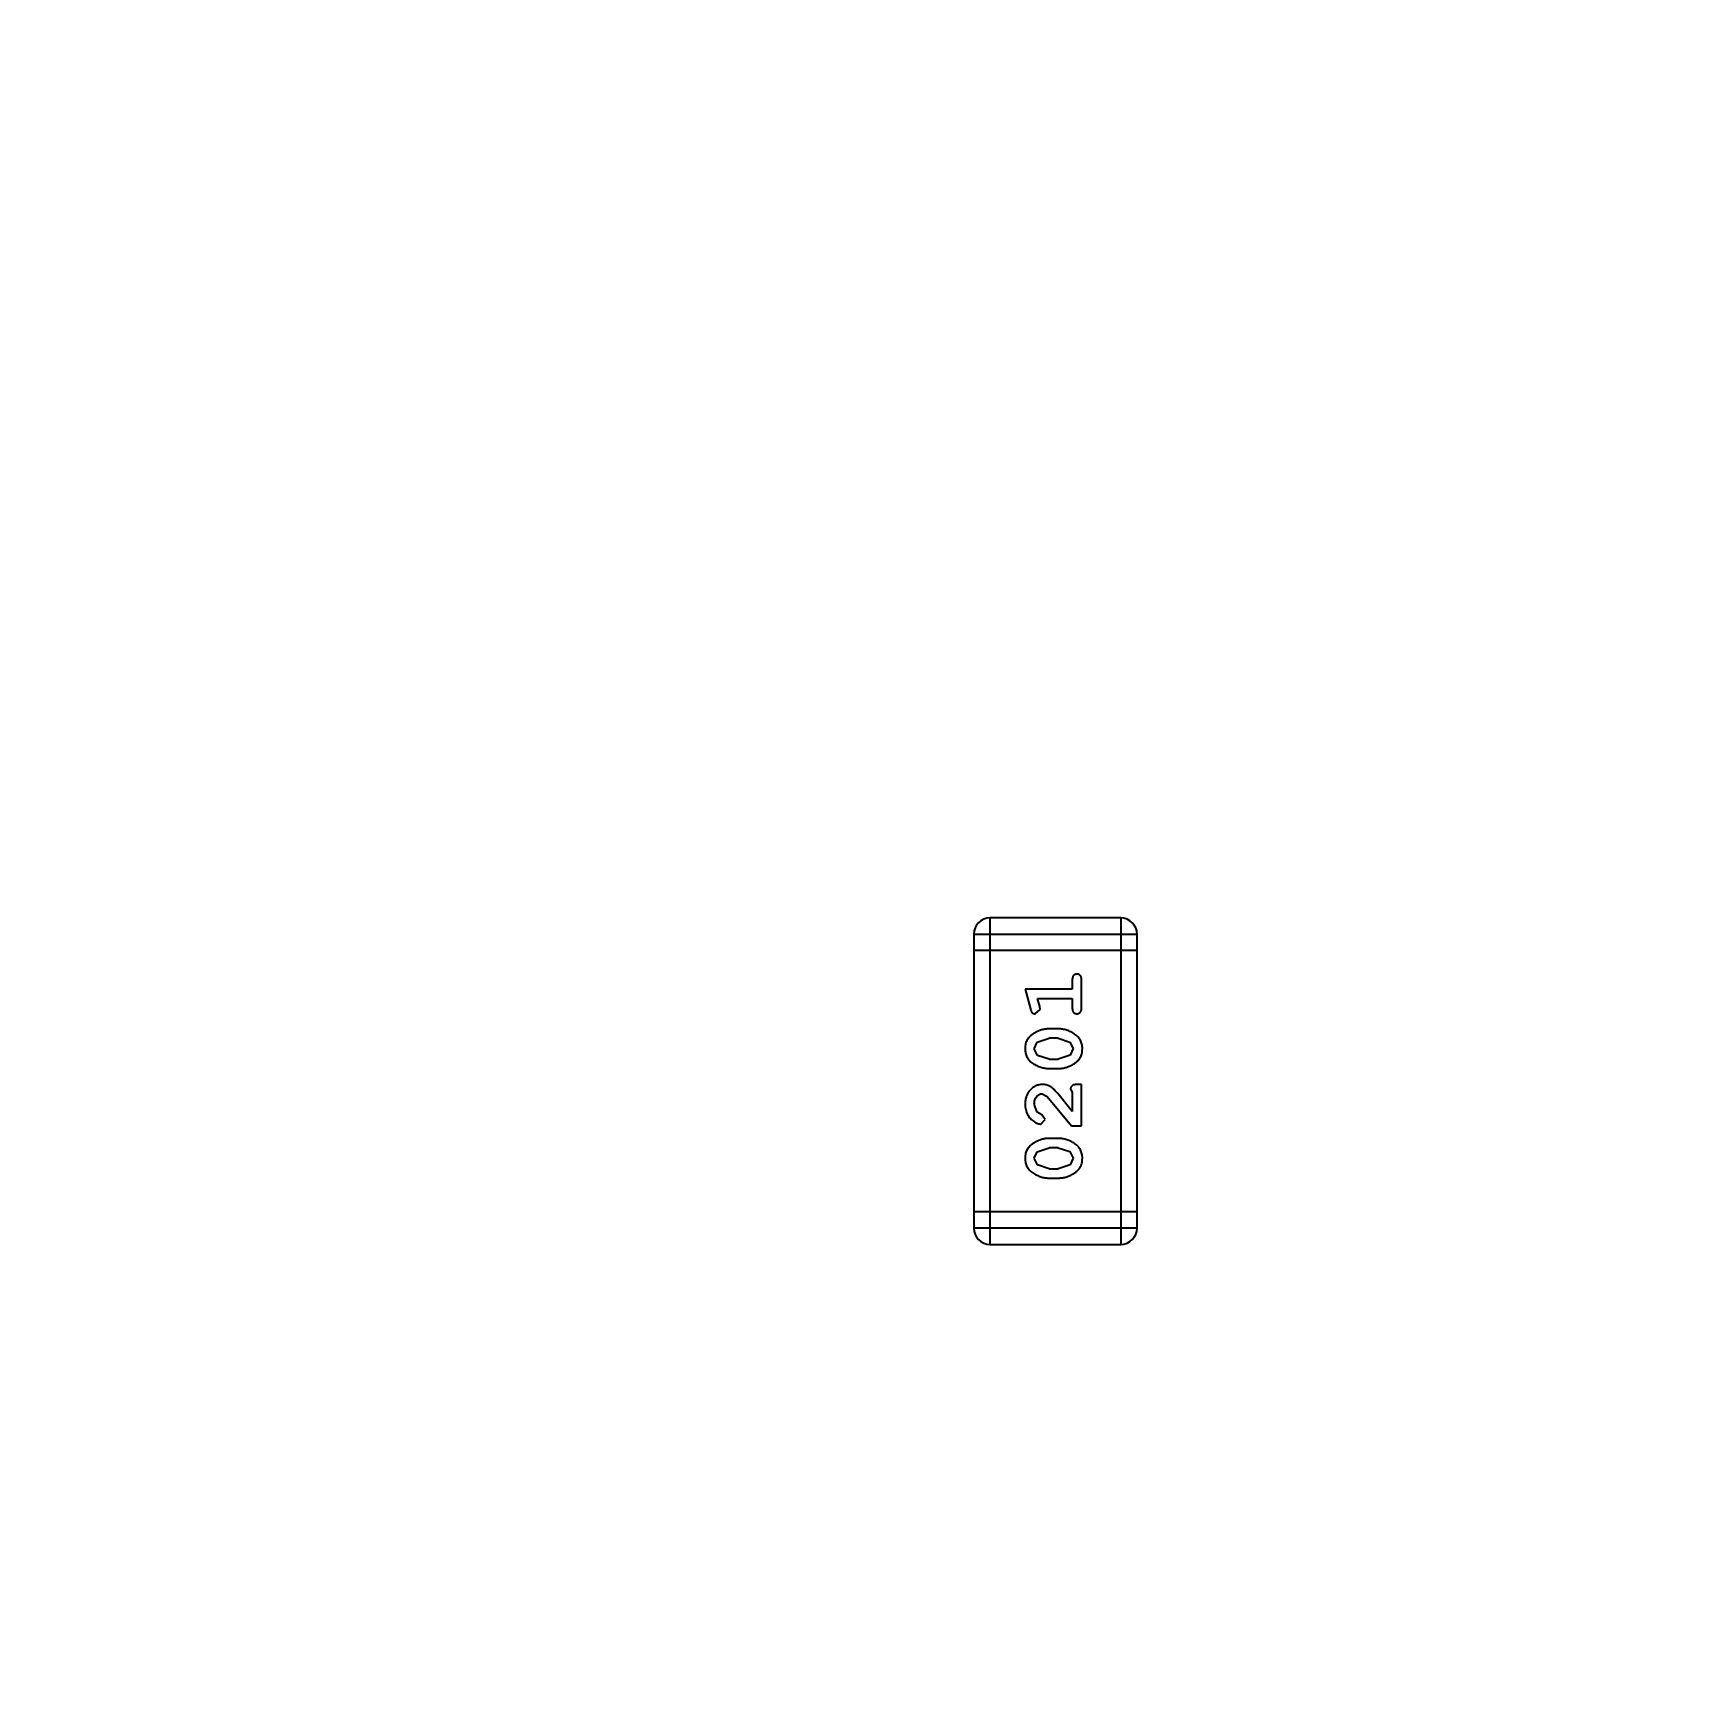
# Model space of a CAD drawing. Header units: inches. Extents: x 398 to 599, y 40 to 151.
# Drawn here: x 550.463 to 553.559, y 104.382 to 107.495 of the extents above; entities that cross this region are included whole.
import ezdxf

# ---------------------------------------------------------------- set-up
doc = ezdxf.new("R2010")
doc.units = ezdxf.units.IN
doc.header["$LTSCALE"] = 1.21
doc.header["$MEASUREMENT"] = 0
doc.header["$PDMODE"] = 3
doc.header["$PDSIZE"] = 0.3125
doc.layers.get('0').update_dxf_attribs({"linetype": 'CONTINUOUS'})
doc.layers.get('Defpoints').update_dxf_attribs({"linetype": 'CONTINUOUS'})
doc.layers.add('DIM', color=3, linetype='CONTINUOUS')
doc.styles.get("Standard").update_dxf_attribs({"font": 'txt', "width": 0.8})
doc.dimstyles.get("Standard").update_dxf_attribs({"dimtxt": 0.15625, "dimasz": 0.1875, "dimexe": 0.125, "dimexo": 0.0625, "dimgap": 0.09, "dimtad": 0, "dimtih": 1, "dimtoh": 1, "dimzin": 4, "dimdsep": 46, "dimtxsty": 'Standard', "dimblk": '_FILLED', "dimblk1": '_FILLED', "dimblk2": '_FILLED', "dimcen": 0.09, "dimazin": 1, "dimtp": 0.01, "dimtm": 0.01, "dimtfac": 1, "dimtofl": 0, "dimtmove": 0, "dimatfit": 3, "dimldrblk": '_FILLED', "dimfxl": 1, "dimtolj": 1, "dimtzin": 4, "dimarcsym": 0})

# ---------------------------------------------------------------- blocks, each defined once
blk = doc.blocks.new('_FILLED')
at = {"color": 0, "linetype": 'ByBlock'}
blk.add_solid([(0, 0), (-1, 0.1667), (-1, -0.1667)], dxfattribs=at)
blk = doc.blocks.new('*D65')
at = {"layer": 'Defpoints', "color": 0}
for p in [(553.751, 127.7356), (553.751, 117.2562), (538.001, 104.425)]:
    blk.add_point(p, dxfattribs=at)
at = {"layer": 'DIM', "color": 0, "lineweight": -2}
for p, q in [((538.001, 104.4875), (538.001, 127.8606)), ((553.751, 117.3187), (553.751, 127.8606)), ((540.001, 127.7356), (542.8527, 127.7356)), ((551.751, 127.7356), (548.8994, 127.7356))]:
    blk.add_line(p, q, dxfattribs=at)
at = {"layer": 'DIM', "color": 0, "lineweight": -2, "xscale": 2, "yscale": 2, "zscale": 2, "rotation": 180}
blk.add_blockref('_FILLED', (538.001, 127.7356), dxfattribs=at)
at = {"layer": 'DIM', "color": 0, "lineweight": -2, "xscale": 2, "yscale": 2, "zscale": 2}
blk.add_blockref('_FILLED', (553.751, 127.7356), dxfattribs=at)
at = {"layer": 'DIM', "color": 0, "insert": (545.876, 127.7356), "char_height": 2, "attachment_point": 5}
blk.add_mtext('\\A1;15.75', dxfattribs=at)

msp = doc.modelspace()

# ---------------------------------------------------------------- linework, layer by layer
at = {"color": 7, "linetype": 'Continuous'}
for p, q in [((552.2491, 105.2341), (552.2491, 105.8437)), ((552.493, 105.8437), (552.2491, 105.8437)), ((552.493, 105.8437), (552.493, 105.2341)), ((552.2187, 105.8132), (552.2187, 105.2646)), ((552.2187, 105.8132), (552.5235, 105.8132)), ((552.5235, 105.2646), (552.5235, 105.8132)), ((552.5235, 105.7828), (552.2187, 105.7828)), ((552.3144, 105.7104), (552.3243, 105.6738)), ((552.4025, 105.7104), (552.3144, 105.7104)), ((552.4025, 105.7277), (552.4025, 105.7104)), ((552.4198, 105.6758), (552.4198, 105.7277)), ((552.3417, 105.6781), (552.3376, 105.6931)), ((552.3376, 105.6931), (552.4025, 105.6931)), ((552.3428, 105.6727), (552.3417, 105.6781)), ((552.4025, 105.6931), (552.4025, 105.6758)), ((552.3335, 105.6648), (552.3428, 105.6727)), ((552.337, 105.6116), (552.3593, 105.6191)), ((552.3768, 105.6364), (552.359, 105.6364)), ((552.3765, 105.6191), (552.3593, 105.6191)), ((552.3765, 105.6191), (552.3983, 105.6119)), ((552.3317, 105.5994), (552.337, 105.6116)), ((552.3375, 105.5871), (552.3317, 105.5994)), ((552.3593, 105.5798), (552.3375, 105.5871)), ((552.3988, 105.5875), (552.3765, 105.5798)), ((552.3983, 105.6119), (552.4041, 105.5996)), ((552.4041, 105.5996), (552.3988, 105.5875)), ((552.359, 105.5625), (552.3768, 105.5625)), ((552.3593, 105.5798), (552.3765, 105.5798)), ((552.3994, 105.524), (552.4025, 105.5185)), ((552.4198, 105.5326), (552.412, 105.5326)), ((552.4198, 105.4555), (552.4198, 105.5326)), ((552.3371, 105.481), (552.3317, 105.4958)), ((552.3463, 105.5153), (552.356, 105.5105)), ((552.356, 105.5105), (552.401, 105.4555)), ((552.4025, 105.4823), (552.3755, 105.5159)), ((552.4025, 105.5185), (552.4025, 105.4823)), ((552.3456, 105.476), (552.3371, 105.481)), ((552.3438, 105.4587), (552.3522, 105.4675)), ((552.3522, 105.4675), (552.3456, 105.476)), ((552.3768, 105.4319), (552.359, 105.4319)), ((552.401, 105.4555), (552.4198, 105.4555)), ((552.3317, 105.3949), (552.337, 105.4071)), ((552.337, 105.4071), (552.3593, 105.4146)), ((552.3765, 105.4146), (552.3593, 105.4146)), ((552.3765, 105.4146), (552.3983, 105.4074)), ((552.3983, 105.4074), (552.4041, 105.3951)), ((552.3375, 105.3826), (552.3317, 105.3949)), ((552.3593, 105.3753), (552.3375, 105.3826)), ((552.3593, 105.3753), (552.3765, 105.3753)), ((552.3988, 105.3829), (552.3765, 105.3753)), ((552.4041, 105.3951), (552.3988, 105.3829)), ((552.359, 105.358), (552.3768, 105.358)), ((552.5235, 105.2951), (552.2187, 105.2951)), ((552.5235, 105.2646), (552.2187, 105.2646)), ((552.2491, 105.2341), (552.493, 105.2341))]:
    msp.add_line(p, q, dxfattribs=at)
for centre, radius, start, end in [((553.751, 92.925), 23, 281.22586, 258.77532), ((553.751, 92.925), 22.75, 294.44334, 241.13427), ((552.2491, 105.8132), 0.0305, 90, 180), ((552.493, 105.8132), 0.0305, 0, 90), ((552.2491, 105.2646), 0.0305, 180, 270), ((552.493, 105.2646), 0.0305, 270, 0)]:
    msp.add_arc(centre, radius, start, end, dxfattribs=at)
for points, knots in [([(552.4112, 105.7387), (552.4106, 105.7387), (552.4094, 105.7386), (552.4077, 105.7381), (552.4062, 105.7373), (552.4049, 105.7361), (552.4038, 105.7346), (552.4031, 105.7326), (552.4026, 105.7303), (552.4026, 105.7286), (552.4025, 105.7277)], [0, 0, 0, 0, 0.11517, 0.223509, 0.328254, 0.438012, 0.553651, 0.682263, 0.830856, 1, 1, 1, 1]), ([(552.4198, 105.7277), (552.4198, 105.7286), (552.4198, 105.7303), (552.4193, 105.7326), (552.4186, 105.7346), (552.4175, 105.7361), (552.4162, 105.7373), (552.4147, 105.7381), (552.413, 105.7386), (552.4118, 105.7387), (552.4112, 105.7387)], [0, 0, 0, 0, 0.169012, 0.317488, 0.445429, 0.560977, 0.67065, 0.776666, 0.88492, 1, 1, 1, 1]), ([(552.3243, 105.6738), (552.3246, 105.673), (552.325, 105.6714), (552.3259, 105.6693), (552.3268, 105.6677), (552.3278, 105.6665), (552.329, 105.6657), (552.3303, 105.6652), (552.3319, 105.6648), (552.3329, 105.6648), (552.3335, 105.6648)], [0, 0, 0, 0, 0.187321, 0.344927, 0.475328, 0.579604, 0.674244, 0.773631, 0.882025, 1, 1, 1, 1]), ([(552.4025, 105.6758), (552.4026, 105.6749), (552.4026, 105.6732), (552.4031, 105.6709), (552.4038, 105.6689), (552.4049, 105.6673), (552.4062, 105.6662), (552.4077, 105.6654), (552.4094, 105.6649), (552.4106, 105.6648), (552.4112, 105.6648)], [0, 0, 0, 0, 0.169102, 0.317658, 0.446239, 0.563118, 0.671828, 0.776546, 0.884858, 1, 1, 1, 1]), ([(552.4112, 105.6648), (552.4118, 105.6648), (552.413, 105.6649), (552.4147, 105.6654), (552.4162, 105.6662), (552.4175, 105.6673), (552.4186, 105.6689), (552.4193, 105.6709), (552.4198, 105.6732), (552.4198, 105.6749), (552.4198, 105.6758)], [0, 0, 0, 0, 0.115051, 0.223278, 0.329269, 0.437893, 0.554681, 0.682591, 0.83103, 1, 1, 1, 1]), ([(552.359, 105.6364), (552.358, 105.6364), (552.3558, 105.6364), (552.3526, 105.6361), (552.3495, 105.6356), (552.3464, 105.6349), (552.3433, 105.634), (552.3403, 105.6329), (552.3374, 105.6316), (552.3345, 105.6301), (552.3318, 105.6285), (552.3292, 105.6268), (552.3269, 105.6252), (552.3248, 105.6235), (552.3229, 105.6218), (552.3213, 105.6201), (552.3199, 105.6184), (552.3183, 105.616), (552.3167, 105.6128), (552.3154, 105.6086), (552.3146, 105.6041), (552.3145, 105.6009), (552.3144, 105.5993)], [0, 0, 0, 0, 0.049855, 0.099516, 0.148482, 0.19758, 0.246804, 0.296268, 0.346517, 0.397047, 0.446826, 0.49336, 0.537801, 0.579207, 0.617974, 0.654833, 0.689171, 0.722088, 0.786392, 0.853518, 0.924186, 1, 1, 1, 1]), ([(552.4214, 105.5996), (552.4214, 105.601), (552.4213, 105.6038), (552.4206, 105.6079), (552.4195, 105.6117), (552.4179, 105.6153), (552.4158, 105.6186), (552.4133, 105.6217), (552.4104, 105.6245), (552.407, 105.6269), (552.4034, 105.6291), (552.3997, 105.6311), (552.396, 105.6327), (552.3922, 105.6341), (552.3884, 105.6351), (552.3846, 105.6359), (552.3807, 105.6364), (552.3781, 105.6364), (552.3768, 105.6364)], [0, 0, 0, 0, 0.067217, 0.131051, 0.19272, 0.252824, 0.312745, 0.373449, 0.436041, 0.501494, 0.567761, 0.632087, 0.695096, 0.757109, 0.817993, 0.878657, 0.939311, 1, 1, 1, 1]), ([(552.3144, 105.5993), (552.3145, 105.5979), (552.3145, 105.5951), (552.3153, 105.591), (552.3164, 105.5871), (552.318, 105.5836), (552.32, 105.5803), (552.3225, 105.5772), (552.3255, 105.5744), (552.3289, 105.572), (552.3325, 105.5698), (552.3362, 105.5678), (552.3399, 105.5662), (552.3436, 105.5649), (552.3474, 105.5638), (552.3513, 105.5631), (552.3551, 105.5626), (552.3577, 105.5625), (552.359, 105.5625)], [0, 0, 0, 0, 0.06692, 0.130834, 0.19258, 0.252759, 0.312631, 0.373411, 0.436359, 0.501894, 0.568244, 0.632472, 0.69556, 0.757163, 0.818592, 0.878885, 0.939235, 1, 1, 1, 1]), ([(552.3768, 105.5625), (552.3779, 105.5625), (552.38, 105.5626), (552.3832, 105.5629), (552.3863, 105.5634), (552.3894, 105.5641), (552.3924, 105.5649), (552.3954, 105.5661), (552.3984, 105.5673), (552.4013, 105.5688), (552.404, 105.5704), (552.4066, 105.572), (552.4089, 105.5736), (552.411, 105.5753), (552.4128, 105.577), (552.4145, 105.5787), (552.4159, 105.5804), (552.4175, 105.5828), (552.4191, 105.586), (552.4204, 105.5902), (552.4213, 105.5947), (552.4214, 105.5979), (552.4214, 105.5996)], [0, 0, 0, 0, 0.049886, 0.09882, 0.148132, 0.19689, 0.246038, 0.295176, 0.345305, 0.395692, 0.445312, 0.491875, 0.535813, 0.577009, 0.616081, 0.652689, 0.687585, 0.720206, 0.785062, 0.85223, 0.923759, 1, 1, 1, 1]), ([(552.3472, 105.5326), (552.3461, 105.5326), (552.3439, 105.5325), (552.3406, 105.532), (552.3375, 105.5312), (552.3346, 105.5301), (552.3317, 105.5286), (552.329, 105.5268), (552.3264, 105.5247), (552.324, 105.5224), (552.3217, 105.5197), (552.3198, 105.5169), (552.3181, 105.5138), (552.3167, 105.5106), (552.3157, 105.5072), (552.315, 105.5036), (552.3145, 105.4998), (552.3145, 105.4973), (552.3144, 105.4959)], [0, 0, 0, 0, 0.060981, 0.120256, 0.178148, 0.236115, 0.293993, 0.352864, 0.413358, 0.476056, 0.539296, 0.602396, 0.665116, 0.728325, 0.792919, 0.859317, 0.928302, 1, 1, 1, 1]), ([(552.3755, 105.5159), (552.3747, 105.5167), (552.3732, 105.5184), (552.371, 105.5208), (552.3689, 105.5229), (552.3669, 105.5248), (552.365, 105.5264), (552.3633, 105.5277), (552.3616, 105.5289), (552.3596, 105.53), (552.357, 105.5311), (552.3539, 105.532), (552.3506, 105.5325), (552.3483, 105.5326), (552.3472, 105.5326)], [0, 0, 0, 0, 0.103002, 0.197728, 0.285279, 0.365235, 0.437224, 0.502446, 0.560545, 0.611446, 0.707576, 0.80349, 0.900532, 1, 1, 1, 1]), ([(552.412, 105.5326), (552.4109, 105.5326), (552.4089, 105.5326), (552.4062, 105.5321), (552.404, 105.5315), (552.4022, 105.5304), (552.4009, 105.5291), (552.4, 105.5275), (552.3995, 105.5258), (552.3994, 105.5246), (552.3994, 105.524)], [0, 0, 0, 0, 0.1844, 0.34094, 0.473574, 0.586824, 0.690029, 0.789175, 0.890445, 1, 1, 1, 1]), ([(552.3144, 105.4959), (552.3145, 105.4942), (552.3146, 105.4909), (552.3155, 105.486), (552.3169, 105.4812), (552.3189, 105.4767), (552.3213, 105.4726), (552.3242, 105.4689), (552.3274, 105.4658), (552.331, 105.4633), (552.3346, 105.4613), (552.3379, 105.4598), (552.3409, 105.4589), (552.3429, 105.4587), (552.3438, 105.4587)], [0, 0, 0, 0, 0.098286, 0.193983, 0.289056, 0.384352, 0.477435, 0.566197, 0.652355, 0.737986, 0.818188, 0.887401, 0.94802, 1, 1, 1, 1]), ([(552.3317, 105.4958), (552.3318, 105.4972), (552.3319, 105.4999), (552.3327, 105.5037), (552.3341, 105.5071), (552.336, 105.51), (552.3383, 105.5123), (552.3408, 105.5141), (552.3435, 105.5151), (552.3453, 105.5152), (552.3463, 105.5153)], [0, 0, 0, 0, 0.156344, 0.299348, 0.4327, 0.561, 0.682299, 0.791883, 0.89611, 1, 1, 1, 1]), ([(552.359, 105.4319), (552.358, 105.4319), (552.3558, 105.4319), (552.3526, 105.4316), (552.3495, 105.431), (552.3464, 105.4304), (552.3433, 105.4295), (552.3403, 105.4283), (552.3374, 105.4271), (552.3345, 105.4256), (552.3318, 105.424), (552.3292, 105.4223), (552.3269, 105.4207), (552.3248, 105.419), (552.3229, 105.4173), (552.3213, 105.4156), (552.3199, 105.4138), (552.3183, 105.4115), (552.3167, 105.4083), (552.3154, 105.4041), (552.3146, 105.3996), (552.3145, 105.3964), (552.3144, 105.3948)], [0, 0, 0, 0, 0.049855, 0.099516, 0.148482, 0.19758, 0.246804, 0.296268, 0.346517, 0.397047, 0.446826, 0.49336, 0.537801, 0.579207, 0.617974, 0.654833, 0.689171, 0.722088, 0.786392, 0.853518, 0.924186, 1, 1, 1, 1]), ([(552.4214, 105.395), (552.4214, 105.3965), (552.4213, 105.3993), (552.4206, 105.4034), (552.4195, 105.4072), (552.4179, 105.4108), (552.4158, 105.4141), (552.4133, 105.4172), (552.4104, 105.42), (552.407, 105.4224), (552.4034, 105.4246), (552.3997, 105.4266), (552.396, 105.4282), (552.3922, 105.4296), (552.3884, 105.4306), (552.3846, 105.4314), (552.3807, 105.4319), (552.3781, 105.4319), (552.3768, 105.4319)], [0, 0, 0, 0, 0.067217, 0.131051, 0.19272, 0.252824, 0.312745, 0.373449, 0.436041, 0.501494, 0.567761, 0.632087, 0.695096, 0.757109, 0.817993, 0.878657, 0.939311, 1, 1, 1, 1]), ([(552.3144, 105.3948), (552.3145, 105.3934), (552.3145, 105.3905), (552.3153, 105.3865), (552.3164, 105.3826), (552.318, 105.3791), (552.32, 105.3758), (552.3225, 105.3727), (552.3255, 105.3699), (552.3289, 105.3675), (552.3325, 105.3653), (552.3362, 105.3633), (552.3399, 105.3617), (552.3436, 105.3603), (552.3474, 105.3593), (552.3513, 105.3585), (552.3551, 105.3581), (552.3577, 105.358), (552.359, 105.358)], [0, 0, 0, 0, 0.06692, 0.130834, 0.19258, 0.252759, 0.312631, 0.373411, 0.436359, 0.501894, 0.568244, 0.632472, 0.69556, 0.757163, 0.818592, 0.878885, 0.939235, 1, 1, 1, 1]), ([(552.3768, 105.358), (552.3779, 105.358), (552.38, 105.3581), (552.3832, 105.3584), (552.3863, 105.3588), (552.3894, 105.3595), (552.3924, 105.3604), (552.3954, 105.3616), (552.3984, 105.3628), (552.4013, 105.3643), (552.404, 105.3659), (552.4066, 105.3675), (552.4089, 105.3691), (552.411, 105.3708), (552.4128, 105.3725), (552.4145, 105.3742), (552.4159, 105.3759), (552.4175, 105.3783), (552.4191, 105.3815), (552.4204, 105.3856), (552.4213, 105.3902), (552.4214, 105.3934), (552.4214, 105.395)], [0, 0, 0, 0, 0.049886, 0.09882, 0.148132, 0.19689, 0.246038, 0.295176, 0.345305, 0.395692, 0.445312, 0.491875, 0.535813, 0.577009, 0.616081, 0.652689, 0.687585, 0.720206, 0.785062, 0.85223, 0.923759, 1, 1, 1, 1])]:
    msp.add_open_spline(points, degree=3, knots=knots, dxfattribs=at)

# ---------------------------------------------------------------- dimensions: what is measured, and where the dimension line sits
at = {"layer": 'DIM'}
dim = msp.add_linear_dim(base=(553.751, 127.7356), p1=(538.001, 104.425), p2=(553.751, 117.2562), dimstyle='Standard', override={"dimtxt": 2, "dimasz": 2, "dimtih": 0, "dimtoh": 0, "dimzin": 0, "dimcen": 0.198, "dimadec": 0, "dimazin": 0, "dimtp": 0, "dimtm": 0, "dimtdec": 4, "dimtzin": 0}, dxfattribs=at)
dim.commit()
dim.dimension.update_dxf_attribs({"geometry": '*D65', "text_midpoint": (545.876, 127.7356)})

doc.saveas('drawing.dxf')
